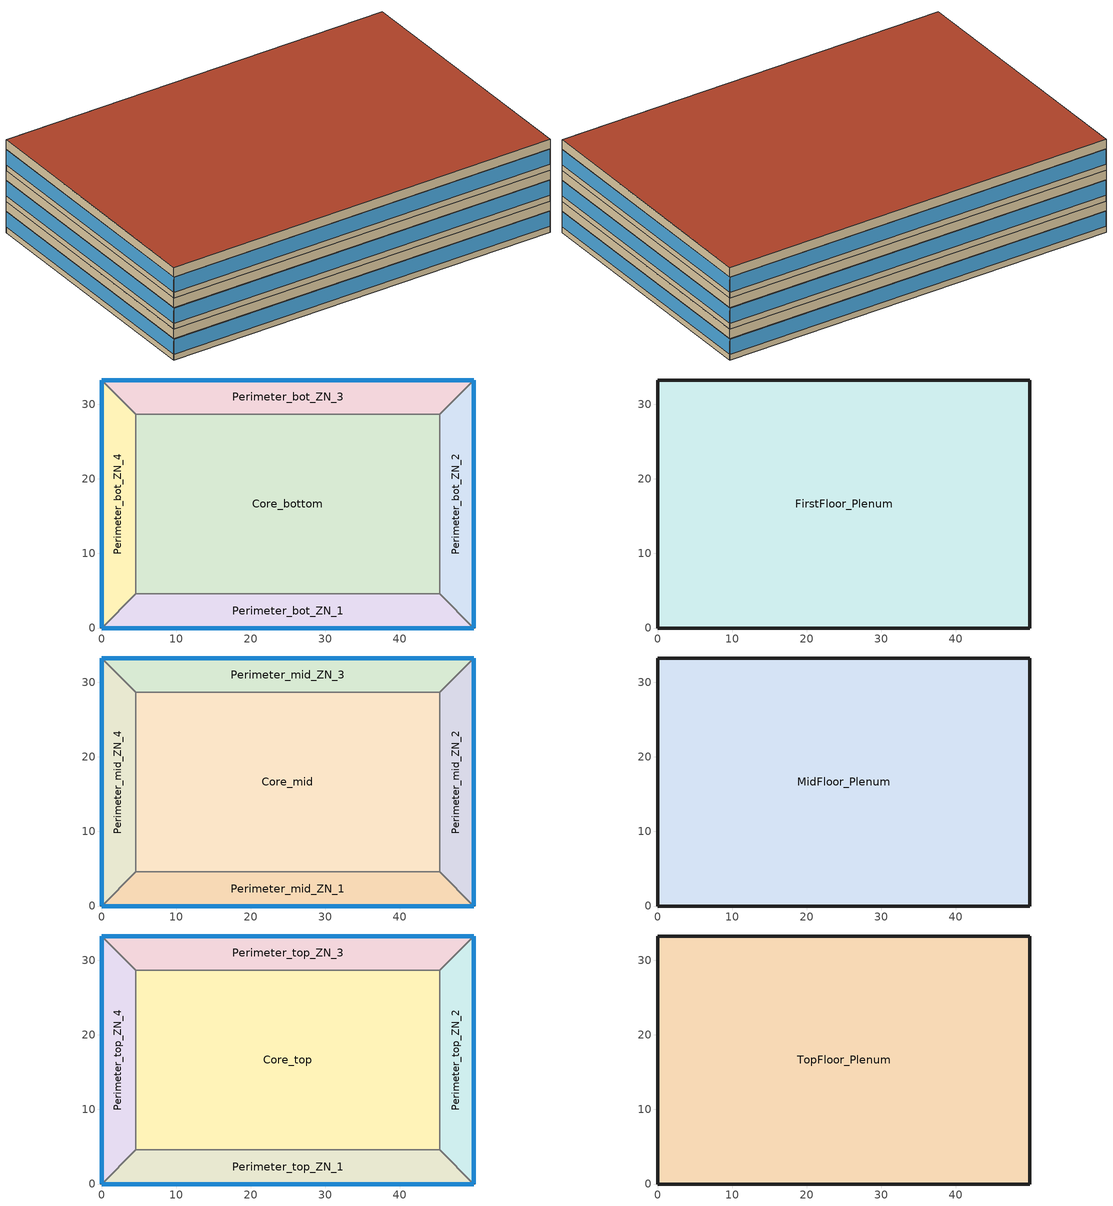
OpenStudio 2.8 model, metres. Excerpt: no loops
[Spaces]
Core_bottom
 floor ground: 45.34,28.7 45.34,4.57 4.57,4.57 4.57,28.7 z0
 wall to Perimeter_bot_ZN_1: 4.57,4.57 45.34,4.57 z0:2.74
 wall to Perimeter_bot_ZN_2: 45.34,4.57 45.34,28.7 z0:2.74
 wall to Perimeter_bot_ZN_4: 4.57,28.7 4.57,4.57 z0:2.74
 wall to Perimeter_bot_ZN_3: 45.34,28.7 4.57,28.7 z0:2.74
Perimeter_bot_ZN_2
 floor ground: 49.91,33.27 49.91,0 45.34,4.57 45.34,28.7 z0
 wall outside: 49.91,0 49.91,33.27 z0:2.74
 wall to Perimeter_bot_ZN_1: 45.34,4.57 49.91,0 z0:2.74
 wall to Perimeter_bot_ZN_3: 49.91,33.27 45.34,28.7 z0:2.74
 window: 49.91,0.03 49.91,33.25 z0.76:2.69
Perimeter_bot_ZN_3
 floor ground: 49.91,33.27 45.34,28.7 4.57,28.7 0,33.27 z0
 wall outside: 49.91,33.27 0,33.27 z0:2.74
 wall to Perimeter_bot_ZN_4: 0,33.27 4.57,28.7 z0:2.74
 window: 49.89,33.27 0.03,33.27 z0.76:2.68
Perimeter_bot_ZN_1
 floor ground: 45.34,4.57 49.91,0 0,0 4.57,4.57 z0
 wall outside: 0,0 49.91,0 z0:2.74
 wall to Perimeter_bot_ZN_4: 4.57,4.57 0,0 z0:2.74
 window: 0.03,0 49.89,0 z0.76:2.68
Perimeter_bot_ZN_4
 floor ground: 0,33.27 4.57,28.7 4.57,4.57 0,0 z0
 wall outside: 0,33.27 0,0 z0:2.74
 window: 0,33.25 0,0.03 z0.76:2.69
FirstFloor_Plenum
 floor to Perimeter_bot_ZN_3: 49.91,33.27 45.34,28.7 4.57,28.7 0,33.27 z2.74
 floor to Perimeter_bot_ZN_1: 45.34,4.57 49.91,0 0,0 4.57,4.57 z2.74
 floor to Core_bottom: 45.34,28.7 45.34,4.57 4.57,4.57 4.57,28.7 z2.74
 floor to Perimeter_bot_ZN_4: 0,33.27 4.57,28.7 4.57,4.57 0,0 z2.74
 floor to Perimeter_bot_ZN_2: 49.91,33.27 49.91,0 45.34,4.57 45.34,28.7 z2.74
 wall outside: 0,33.27 0,0 49.91,0 49.91,33.27 0,33.27 z2.74:3.96
Perimeter_mid_ZN_4
 floor to FirstFloor_Plenum: 0,33.27 4.57,28.7 4.57,4.57 0,0 z3.96
 wall outside: 0,33.27 0,0 z3.96:6.71
 wall to Perimeter_mid_ZN_3: 4.57,28.7 0,33.27 z3.96:6.71
 wall to Core_mid: 4.57,4.57 4.57,28.7 z3.96:6.71
 wall to Perimeter_mid_ZN_1: 0,0 4.57,4.57 z3.96:6.71
 window: 0,33.25 0,0.03 z4.72:6.65
Perimeter_mid_ZN_1
 floor to FirstFloor_Plenum: 45.34,4.57 49.91,0 0,0 4.57,4.57 z3.96
 wall outside: 0,0 49.91,0 z3.96:6.71
 wall to Core_mid: 45.34,4.57 4.57,4.57 z3.96:6.71
 wall to Perimeter_mid_ZN_2: 49.91,0 45.34,4.57 z3.96:6.71
 window: 0.03,0 49.89,0 z4.72:6.65
Perimeter_mid_ZN_2
 floor to FirstFloor_Plenum: 49.91,33.27 49.91,0 45.34,4.57 45.34,28.7 z3.96
 wall outside: 49.91,0 49.91,33.27 z3.96:6.71
 wall to Perimeter_mid_ZN_3: 49.91,33.27 45.34,28.7 z3.96:6.71
 wall to Core_mid: 45.34,28.7 45.34,4.57 z3.96:6.71
 window: 49.91,0.03 49.91,33.25 z4.72:6.65
Core_mid
 floor to FirstFloor_Plenum: 45.34,28.7 45.34,4.57 4.57,4.57 4.57,28.7 z3.96
 wall to Perimeter_mid_ZN_3: 45.34,28.7 4.57,28.7 z3.96:6.71
Perimeter_mid_ZN_3
 floor to FirstFloor_Plenum: 49.91,33.27 45.34,28.7 4.57,28.7 0,33.27 z3.96
 wall outside: 49.91,33.27 0,33.27 z3.96:6.71
 window: 49.89,33.27 0.03,33.27 z4.72:6.65
MidFloor_Plenum
 floor to Perimeter_mid_ZN_3: 49.91,33.27 45.34,28.7 4.57,28.7 0,33.27 z6.71
 floor to Perimeter_mid_ZN_4: 0,33.27 4.57,28.7 4.57,4.57 0,0 z6.71
 floor to Core_mid: 45.34,28.7 45.34,4.57 4.57,4.57 4.57,28.7 z6.71
 floor to Perimeter_mid_ZN_2: 49.91,33.27 49.91,0 45.34,4.57 45.34,28.7 z6.71
 floor to Perimeter_mid_ZN_1: 45.34,4.57 49.91,0 0,0 4.57,4.57 z6.71
 wall outside: 0,33.27 0,0 49.91,0 49.91,33.27 0,33.27 z6.71:7.92
Perimeter_top_ZN_3
 floor to MidFloor_Plenum: 49.91,33.27 45.34,28.7 4.57,28.7 0,33.27 z7.92
 wall outside: 49.91,33.27 0,33.27 z7.92:10.67
 wall to Perimeter_top_ZN_4: 0,33.27 4.57,28.7 z7.92:10.67
 wall to Core_top: 4.57,28.7 45.34,28.7 z7.92:10.67
 wall to Perimeter_top_ZN_2: 45.34,28.7 49.91,33.27 z7.92:10.67
 window: 49.89,33.27 0.03,33.27 z8.69:10.61
Perimeter_top_ZN_4
 floor to MidFloor_Plenum: 0,33.27 4.57,28.7 4.57,4.57 0,0 z7.92
 wall outside: 0,33.27 0,0 z7.92:10.67
 wall to Perimeter_top_ZN_1: 0,0 4.57,4.57 z7.92:10.67
 wall to Core_top: 4.57,4.57 4.57,28.7 z7.92:10.67
 window: 0,33.25 0,0.03 z8.69:10.61
Core_top
 floor to MidFloor_Plenum: 45.34,28.7 45.34,4.57 4.57,4.57 4.57,28.7 z7.92
 wall to Perimeter_top_ZN_1: 4.57,4.57 45.34,4.57 z7.92:10.67
 wall to Perimeter_top_ZN_2: 45.34,4.57 45.34,28.7 z7.92:10.67
Perimeter_top_ZN_2
 floor to MidFloor_Plenum: 49.91,33.27 49.91,0 45.34,4.57 45.34,28.7 z7.92
 wall outside: 49.91,0 49.91,33.27 z7.92:10.67
 wall to Perimeter_top_ZN_1: 45.34,4.57 49.91,0 z7.92:10.67
 window: 49.91,0.03 49.91,33.25 z8.69:10.61
Perimeter_top_ZN_1
 floor to MidFloor_Plenum: 45.34,4.57 49.91,0 0,0 4.57,4.57 z7.92
 wall outside: 0,0 49.91,0 z7.92:10.67
 window: 0.03,0 49.89,0 z8.69:10.61
TopFloor_Plenum
 floor to Perimeter_top_ZN_4: 0,33.27 4.57,28.7 4.57,4.57 0,0 z10.67
 floor to Perimeter_top_ZN_2: 49.91,33.27 49.91,0 45.34,4.57 45.34,28.7 z10.67
 floor to Core_top: 45.34,28.7 45.34,4.57 4.57,4.57 4.57,28.7 z10.67
 floor to Perimeter_top_ZN_3: 49.91,33.27 45.34,28.7 4.57,28.7 0,33.27 z10.67
 floor to Perimeter_top_ZN_1: 45.34,4.57 49.91,0 0,0 4.57,4.57 z10.67
 wall outside: 0,33.27 0,0 49.91,0 49.91,33.27 0,33.27 z10.67:11.89
 roof outside: 49.91,0 49.91,33.27 0,33.27 0,0 z11.89
[Site]
El Paso International Ap  Ut_TX_USA: Latitude {deg}=31.77; Longitude {deg}=-106.5; Time Zone {hr}=-7; Elevation {m}=1186; Terrain=City
[Building]
-MediumOffice-ASHRAE 169-2006-3B created: 2019-11-22 12:09:23 -0600: North Axis {deg}=0; Default Construction Set=DOE Ref 1980-2004 - MedOffice - ASHRAE 169-2006-3B; Standards Number of Stories=3; Standards Number of Above Ground Stories=3; Standards Building Type=MediumOffice
[ClimateZones]
Climate Zone Institution Name 1=ASHRAE; Climate Zone Document Name 1=ANSI/ASHRAE Standard 169; Climate Zone Document Year 1=2006; Climate Zone Value 1=3B
[Site:WaterMainsTemperature]
Calculation Method=Correlation; Annual Average Outdoor Air Temperature {C}=17.9417; Maximum Difference In Monthly Average Outdoor Air Temperatures {deltaC}=21.1
[SizingPeriod:DesignDay] Barometric Pressure {Pa}=87865; Sky Clearness=0; Rain Indicator=0; Snow Indicator=0; Day of Month=21; Daylight Saving Time Indicator=0; Humidity Indicating Type=Wetbulb; Dry-Bulb Temperature Range Modifier Type=DefaultMultipliers
Name | Maximum Dry-Bulb Temperature {C} | Daily Dry-Bulb Temperature Range {deltaC} | Humidity Indicating Conditions at Maximum Dry-Bulb | Wind Speed {m/s} | Wind Direction {deg} | Month | Day Type | Solar Model Indicator | ASHRAE Taub | ASHRAE Taud
El Paso International Ap  Ut Ann Htg 99.6% Condns DB | -5.2 | 0 | -5.2 | 2.2 | 20 | 12 | WinterDesignDay | ASHRAEClearSky
El Paso International Ap  Ut Ann Clg .4% Condns DB=>MWB | 38.1 | 13 | 18.1 | 3.9 | 280 | 7 | SummerDesignDay | ASHRAETau | 0.605 | 1.547
[Site:GroundTemperature:BuildingSurface]
18.89, 18.889, 18.895, 20.344, 20.899, 20.929, 20.753, 20.826, 21.013, 20.868, 19.246, 18.923
[Material:NoMass] Thermal Absorptance=0.9; Solar Absorptance=0.7
Name | Roughness | Thermal Resistance {m2-K/W} | Visible Absorptance
CP02 CARPET PAD | VeryRough | 0.21648 | 0.8
Typical Insulation R-4.07 | Smooth | 0.716967 | 0.7
Typical Carpet Pad | Smooth | 0.21648 | 0.8
Typical Insulation R-19.72 | Smooth | 3.4722 | 0.7
Typical Insulation | Smooth | 0.0282222 | 0.7
[Material]
Name | Roughness | Thickness {m} | Conductivity {W/m-K} | Density {kg/m3} | Specific Heat {J/kg-K} | Thermal Absorptance | Solar Absorptance | Visible Absorptance
100mm Normalweight concrete floor | MediumSmooth | 0.1016 | 2.31 | 2322 | 832
G01 13mm gypsum board | Smooth | 0.0127 | 0.16 | 800 | 1090 | 0.9 | 0.7 | 0.5
4 in. Normalweight Concrete Floor | MediumRough | 0.1016 | 2.31 | 2322 | 832 | 0.9 | 0.7 | 0.7
25mm Stucco | Smooth | 0.0254 | 0.72 | 1856 | 840 | 0.9 | 0.7 | 0.7
5/8 in. Gypsum Board | MediumSmooth | 0.0159 | 0.16 | 800 | 1090 | 0.9 | 0.7 | 0.7
Roof Membrane | VeryRough | 0.0095 | 0.16 | 1121.29 | 1460 | 0.9 | 0.7 | 0.7
Metal Roof Surface; F08 Metal surface | Smooth | 0.0008 | 45.28 | 7824 | 500 | 0.9 | 0.7 | 0.7
HW CONCRETE | Rough | 0.1016 | 1.31125 | 2240 | 837.36 | 0.9 | 0.7 | 0.7
8 in. Concrete Block Basement Wall | MediumRough | 0.2032 | 1.326 | 1842 | 912 | 0.9 | 0.7 | 0.7
G05 25mm wood | MediumSmooth | 0.0254 | 0.15 | 608 | 1630 | 0.9 | 0.5 | 0.5
Acoustic Tile - 1/2 in. | MediumSmooth | 0.0127 | 0.0576335 | 288.332 | 795.492 |  | 0 | 0
Std Wood 6inch | MediumSmooth | 0.15 | 0.12 | 540 | 1210 | 0.9 | 0.7 | 0.7
[DefaultConstructionSet]
Name | Default Exterior Surface Constructions | Default Interior Surface Constructions | Default Ground Contact Surface Constructions | Default Exterior SubSurface Constructions | Default Interior SubSurface Constructions | Interior Partition Construction
DOE Ref 1980-2004 - MedOffice - ASHRAE 169-2006-3B | Default Surface Constructions 1 | Default Surface Constructions 2 | Default Surface Constructions 3 | Default Sub Surface Constructions 1 | Default Sub Surface Constructions 2 | Typical Interior Partition
DOE Ref 1980-2004 - MedOffice - Plenum - ASHRAE 169-2006-3B | Default Surface Constructions 4 | Default Surface Constructions 5 | Default Surface Constructions 6 | Default Sub Surface Constructions 3 | Default Sub Surface Constructions 4
[DefaultSurfaceConstructions]
Name | Floor Construction | Wall Construction | Roof Ceiling Construction
Default Surface Constructions 1 | Typical Insulated Exterior Mass Floor | Typical Insulated Steel Framed Exterior Wall R-6.25 | Typical IEAD Roof R-20.83
Default Surface Constructions 2 | Typical Interior Floor | Typical Interior Wall | Typical Interior Ceiling
Default Surface Constructions 3 | ext-slab-mass | Typical Insulated Basement Mass Wall
Default Surface Constructions 4; Default Surface Constructions 6
Default Surface Constructions 5 | Plenum Acoustical Tile
[Construction]
Typical Insulated Exterior Mass Floor: Typical Insulation R-4.07, 4 in. Normalweight Concrete Floor, Typical Carpet Pad
Typical Insulated Steel Framed Exterior Wall R-6.25: 25mm Stucco, 5/8 in. Gypsum Board, Typical Insulation R-4.07, 5/8 in. Gypsum Board
Typical IEAD Roof R-20.83: Roof Membrane, Typical Insulation R-19.72, Metal Roof Surface
Typical Interior Floor: 100mm Normalweight concrete floor, CP02 CARPET PAD
Typical Interior Wall: G01 13mm gypsum board, G01 13mm gypsum board
Typical Interior Ceiling: CP02 CARPET PAD, 100mm Normalweight concrete floor
ext-slab-mass: HW CONCRETE, CP02 CARPET PAD
Typical Insulated Basement Mass Wall: 8 in. Concrete Block Basement Wall
U 1.22 SHGC 0.25 Simple Glazing Window SHGC 0.25: U 1.22 SHGC 0.25 Simple Glazing SHGC 0.25
U 1.22 SHGC 0.25 Simple Glazing Window SHGC 0.25 1: U 1.22 SHGC 0.25 Simple Glazing SHGC 0.25 1
Typical Insulated Metal Door: F08 Metal surface, Typical Insulation
U 0.88 SHGC 0.16 Sgl Ref-A-L Clr 6mm: REF A CLEAR LO 6MM
Typical Overhead Door: Typical Insulation
Typical Interior Window: Clear 3mm
Typical Interior Door; Typical Interior Partition: G05 25mm wood
Plenum Acoustical Tile: Acoustic Tile - 1/2 in.
InteriorFurnishings: Std Wood 6inch
[DefaultSubSurfaceConstructions]
Name | Fixed Window Construction | Operable Window Construction | Door Construction | Glass Door Construction | Overhead Door Construction | Tubular Daylight Dome Construction | Tubular Daylight Diffuser Construction
Default Sub Surface Constructions 1 | U 1.22 SHGC 0.25 Simple Glazing Window SHGC 0.25 | U 1.22 SHGC 0.25 Simple Glazing Window SHGC 0.25 1 | Typical Insulated Metal Door | U 0.88 SHGC 0.16 Sgl Ref-A-L Clr 6mm | Typical Overhead Door | Typical Interior Window | Typical Interior Window
Default Sub Surface Constructions 2 | Typical Interior Window | Typical Interior Window | Typical Interior Door
Default Sub Surface Constructions 3; Default Sub Surface Constructions 4
[WindowMaterial:SimpleGlazingSystem] U-Factor {W/m2-K}=6.92748; Solar Heat Gain Coefficient=0.25; Visible Transmittance=0.11
U 1.22 SHGC 0.25 Simple Glazing SHGC 0.25; U 1.22 SHGC 0.25 Simple Glazing SHGC 0.25 1
[WindowMaterial:Glazing] Optical Data Type=SpectralAverage; Infrared Transmittance at Normal Incidence=0; Front Side Infrared Hemispherical Emissivity=0.84; Conductivity {W/m-K}=0.9; Dirt Correction Factor for Solar and Visible Transmittance=1; Solar Diffusing=No
Name | Thickness {m} | Solar Transmittance at Normal Incidence | Front Side Solar Reflectance at Normal Incidence | Back Side Solar Reflectance at Normal Incidence | Visible Transmittance at Normal Incidence | Front Side Visible Reflectance at Normal Incidence | Back Side Visible Reflectance at Normal Incidence | Back Side Infrared Hemispherical Emissivity
REF A CLEAR LO 6MM | 0.006 | 0.066 | 0.341 | 0.493 | 0.08 | 0.41 | 0.37 | 0.4
Clear 3mm | 0.003 | 0.837 | 0.075 | 0.075 | 0.898 | 0.081 | 0.081 | 0.84
[Space]
Name | Space Type | Building Story | Thermal Zone | Part of Total Floor Area
Perimeter_mid_ZN_4 | Office WholeBuilding - Md Office | Building Story 2 | Perimeter_mid_ZN_4 ZN | Yes
Core_bottom | Office WholeBuilding - Md Office | Building Story 1 | Core_bottom ZN | Yes
FirstFloor_Plenum | Plenum | Building Story 1 | FirstFloor_Plenum ZN | No
TopFloor_Plenum | Plenum | Building Story 3 | TopFloor_Plenum ZN | No
Perimeter_top_ZN_3 | Office WholeBuilding - Md Office | Building Story 3 | Perimeter_top_ZN_3 ZN | Yes
Perimeter_bot_ZN_2 | Office WholeBuilding - Md Office | Building Story 1 | Perimeter_bot_ZN_2 ZN | Yes
MidFloor_Plenum | Plenum | Building Story 2 | MidFloor_Plenum ZN | No
Perimeter_mid_ZN_1 | Office WholeBuilding - Md Office | Building Story 2 | Perimeter_mid_ZN_1 ZN | Yes
Perimeter_bot_ZN_1 | Office WholeBuilding - Md Office | Building Story 1 | Perimeter_bot_ZN_1 ZN | Yes
Perimeter_bot_ZN_3 | Office WholeBuilding - Md Office | Building Story 1 | Perimeter_bot_ZN_3 ZN | Yes
Perimeter_mid_ZN_2 | Office WholeBuilding - Md Office | Building Story 2 | Perimeter_mid_ZN_2 ZN | Yes
Perimeter_top_ZN_4 | Office WholeBuilding - Md Office | Building Story 3 | Perimeter_top_ZN_4 ZN | Yes
Perimeter_bot_ZN_4 | Office WholeBuilding - Md Office | Building Story 1 | Perimeter_bot_ZN_4 ZN | Yes
Core_top | Office WholeBuilding - Md Office | Building Story 3 | Core_top ZN | Yes
Perimeter_top_ZN_2 | Office WholeBuilding - Md Office | Building Story 3 | Perimeter_top_ZN_2 ZN | Yes
Perimeter_top_ZN_1 | Office WholeBuilding - Md Office | Building Story 3 | Perimeter_top_ZN_1 ZN | Yes
Core_mid | Office WholeBuilding - Md Office | Building Story 2 | Core_mid ZN | Yes
Perimeter_mid_ZN_3 | Office WholeBuilding - Md Office | Building Story 2 | Perimeter_mid_ZN_3 ZN | Yes
[BuildingStory]
Name | Nominal Z Coordinate {m}
Building Story 1 | 0
Building Story 2 | 3.9624
Building Story 3 | 7.9248
[SpaceType]
Name | Default Schedule Set | Design Specification Outdoor Air Object | Standards Building Type | Standards Space Type | Default Construction Set
Office WholeBuilding - Md Office | Office WholeBuilding - Md Office Schedule Set | Office WholeBuilding - Md Office Ventilation | Office | WholeBuilding - Md Office
Plenum | Plenum Schedule Set |  |  | Plenum | DOE Ref 1980-2004 - MedOffice - Plenum - ASHRAE 169-2006-3B
[People:Definition]
Office WholeBuilding - Md Office People Definition: Number of People Calculation Method=People/Area; People per Space Floor Area {person/m2}=0.0538196; Fraction Radiant=0.3
[People]
Office WholeBuilding - Md Office People: People Definition=Office WholeBuilding - Md Office People Definition; Space or SpaceType=Office WholeBuilding - Md Office; Work Efficiency Schedule=Work Efficiency Schedule; Clothing Insulation Schedule=Clothing Schedule; Air Velocity Schedule=Air Velocity Schedule; Multiplier=1
[Lights:Definition]
Office WholeBuilding - Md Office Lights Definition: Design Level Calculation Method=Watts/Area; Watts per Space Floor Area {W/m2}=16.8993; Fraction Radiant=0.4; Fraction Visible=0.2; Return Air Fraction=0.4
[Lights]
Office WholeBuilding - Md Office Lights: Lights Definition=Office WholeBuilding - Md Office Lights Definition; Space or SpaceType=Office WholeBuilding - Md Office; Fraction Replaceable=0
[ElectricEquipment:Definition] Fraction Radiant=0.5
Name | Design Level Calculation Method | Watts per Space Floor Area {W/m2} | Design Level {W}
Office WholeBuilding - Md Office Elec Equip Definition | Watts/Area | 10.7639
Elevator Lift Motor | EquipmentLevel |  | 14610
[ElectricEquipment]
Name | Electric Equipment Definition | Space or SpaceType | Schedule | Multiplier
Office WholeBuilding - Md Office Elec Equip | Office WholeBuilding - Md Office Elec Equip Definition | Office WholeBuilding - Md Office
2 Elevator Lift Motors | Elevator Lift Motor | Core_bottom | Medium Office BLDG ELEVATORS | 2
[DesignSpecification:OutdoorAir]
Office WholeBuilding - Md Office Ventilation: Outdoor Air Method=Sum; Outdoor Air Flow per Person {m3/s-person}=0; Outdoor Air Flow per Floor Area {m3/s-m2}=0.000508; Outdoor Air Flow Rate {m3/s}=0; Outdoor Air Flow Air Changes per Hour {1/hr}=0
[SpaceInfiltration:DesignFlowRate] Design Flow Rate Calculation Method=Flow/ExteriorArea; Constant Term Coefficient=1; Temperature Term Coefficient=0; Velocity Term Coefficient=0; Velocity Squared Term Coefficient=0
Name | Space or SpaceType | Flow per Exterior Surface Area {m3/s-m2} | Schedule
Office WholeBuilding - Md Office Infiltration | Office WholeBuilding - Md Office | 0.00113386
FirstFloor_Plenum Infiltration | FirstFloor_Plenum | 0.00102523 | Always On Discrete
MidFloor_Plenum Infiltration | MidFloor_Plenum | 0.00102523 | Always On Discrete
Perimeter_bot_ZN_1 Infiltration | Perimeter_bot_ZN_1 | 0.00102523 | Medium Office Infil Quarter On
Perimeter_bot_ZN_2 Infiltration | Perimeter_bot_ZN_2 | 0.00102523 | Medium Office Infil Quarter On
Perimeter_bot_ZN_3 Infiltration | Perimeter_bot_ZN_3 | 0.00102523 | Medium Office Infil Quarter On
Perimeter_bot_ZN_4 Infiltration | Perimeter_bot_ZN_4 | 0.00102523 | Medium Office Infil Quarter On
Perimeter_mid_ZN_1 Infiltration | Perimeter_mid_ZN_1 | 0.00102523 | Medium Office Infil Quarter On
Perimeter_mid_ZN_2 Infiltration | Perimeter_mid_ZN_2 | 0.00102523 | Medium Office Infil Quarter On
Perimeter_mid_ZN_3 Infiltration | Perimeter_mid_ZN_3 | 0.00102523 | Medium Office Infil Quarter On
Perimeter_mid_ZN_4 Infiltration | Perimeter_mid_ZN_4 | 0.00102523 | Medium Office Infil Quarter On
Perimeter_top_ZN_1 Infiltration | Perimeter_top_ZN_1 | 0.00102523 | Medium Office Infil Quarter On
Perimeter_top_ZN_2 Infiltration | Perimeter_top_ZN_2 | 0.00102523 | Medium Office Infil Quarter On
Perimeter_top_ZN_3 Infiltration | Perimeter_top_ZN_3 | 0.00102523 | Medium Office Infil Quarter On
Perimeter_top_ZN_4 Infiltration | Perimeter_top_ZN_4 | 0.00102523 | Medium Office Infil Quarter On
TopFloor_Plenum Infiltration | TopFloor_Plenum | 0.00011159 | Always On Discrete
MidFloor_Plenum Infiltration 1 | MidFloor_Plenum | 0.00113386 | Medium Office Infil Quarter On
TopFloor_Plenum Infiltration 1 | TopFloor_Plenum | 0.00113386 | Medium Office Infil Quarter On
FirstFloor_Plenum Infiltration 1 | FirstFloor_Plenum | 0.00113386 | Medium Office Infil Quarter On
[DefaultScheduleSet]
Name | Number of People Schedule | People Activity Level Schedule | Lighting Schedule | Electric Equipment Schedule | Infiltration Schedule
Office WholeBuilding - Md Office Schedule Set | Medium Office Bldg Occ | Medium Office Activity | Office Bldg Light | Medium Office Bldg Equip | Medium Office Infil Quarter On
Plenum Schedule Set
[ThermostatSetpoint:DualSetpoint]
Name | Heating Setpoint Temperature Schedule | Cooling Setpoint Temperature Schedule
Office WholeBuilding - Md Office Thermostat 1; Office WholeBuilding - Md Office Thermostat 2; Office WholeBuilding - Md Office Thermostat 3; Office WholeBuilding - Md Office Thermostat 4; Office WholeBuilding - Md Office Thermostat 5; Office WholeBuilding - Md Office Thermostat 6; Office WholeBuilding - Md Office Thermostat 7; Office WholeBuilding - Md Office Thermostat 8; Office WholeBuilding - Md Office Thermostat 9; Office WholeBuilding - Md Office Thermostat 10; Office WholeBuilding - Md Office Thermostat 11; Office WholeBuilding - Md Office Thermostat 12; Office WholeBuilding - Md Office Thermostat 13; Office WholeBuilding - Md Office Thermostat 14; Office WholeBuilding - Md Office Thermostat 15 | Medium Office HtgSetp | Medium Office ClgSetp
Plenum Thermostat 1; Plenum Thermostat 2; Plenum Thermostat 3
[ThermalZone] Use Ideal Air Loads=No
Name | Thermostat
Core_bottom ZN | Office WholeBuilding - Md Office Thermostat 1
Core_mid ZN | Office WholeBuilding - Md Office Thermostat 2
Core_top ZN | Office WholeBuilding - Md Office Thermostat 3
FirstFloor_Plenum ZN | Plenum Thermostat 1
MidFloor_Plenum ZN | Plenum Thermostat 2
Perimeter_bot_ZN_1 ZN | Office WholeBuilding - Md Office Thermostat 4
Perimeter_bot_ZN_2 ZN | Office WholeBuilding - Md Office Thermostat 5
Perimeter_bot_ZN_3 ZN | Office WholeBuilding - Md Office Thermostat 6
Perimeter_bot_ZN_4 ZN | Office WholeBuilding - Md Office Thermostat 7
Perimeter_mid_ZN_1 ZN | Office WholeBuilding - Md Office Thermostat 8
Perimeter_mid_ZN_2 ZN | Office WholeBuilding - Md Office Thermostat 9
Perimeter_mid_ZN_3 ZN | Office WholeBuilding - Md Office Thermostat 10
Perimeter_mid_ZN_4 ZN | Office WholeBuilding - Md Office Thermostat 11
Perimeter_top_ZN_1 ZN | Office WholeBuilding - Md Office Thermostat 12
Perimeter_top_ZN_2 ZN | Office WholeBuilding - Md Office Thermostat 13
Perimeter_top_ZN_3 ZN | Office WholeBuilding - Md Office Thermostat 14
Perimeter_top_ZN_4 ZN | Office WholeBuilding - Md Office Thermostat 15
TopFloor_Plenum ZN | Plenum Thermostat 3
[Sizing:Zone] Zone Cooling Design Supply Air Temperature Input Method=SupplyAirTemperature; Zone Cooling Design Supply Air Temperature {C}=14; Zone Cooling Design Supply Air Temperature Difference {deltaC}=11.11; Zone Heating Design Supply Air Temperature Input Method=SupplyAirTemperature; Zone Heating Design Supply Air Temperature {C}=40; Zone Heating Design Supply Air Temperature Difference {deltaC}=11.11; Zone Cooling Design Supply Air Humidity Ratio {kg-H2O/kg-air}=0.0085; Zone Heating Design Supply Air Humidity Ratio {kg-H2O/kg-air}=0.008; Cooling Design Air Flow Method=DesignDay; Heating Design Air Flow Method=DesignDay; Account for Dedicated Outdoor Air System=No; Dedicated Outdoor Air System Control Strategy=NeutralSupplyAir; Dedicated Outdoor Air Low Setpoint Temperature for Design {C}=autosize; Dedicated Outdoor Air High Setpoint Temperature for Design {C}=autosize
FirstFloor_Plenum ZN; MidFloor_Plenum ZN; TopFloor_Plenum ZN
[AvailabilityManager:NightCycle] Control Type=CycleOnAny; Thermostat Tolerance {deltaC}=1; Cycling Run Time {s}=1800
Availability Manager Night Cycle 1; Availability Manager Night Cycle 2; Availability Manager Night Cycle 3
[AirLoopHVAC:ReturnPlenum]
Name | ThermalZone
Air Loop HVAC Return Plenum 1 | FirstFloor_Plenum ZN
Air Loop HVAC Return Plenum 2 | MidFloor_Plenum ZN
Air Loop HVAC Return Plenum 3 | TopFloor_Plenum ZN
[InternalMass:Definition]
Internal Mass Definition 1: Construction=InteriorFurnishings; Design Level Calculation Method=SurfaceArea/Area; Surface Area per Space Floor Area=2
[InternalMass] Internal Mass Definition=Internal Mass Definition 1; Multiplier=1
Name | Space or SpaceType
Perimeter_mid_ZN_4 Mass | Perimeter_mid_ZN_4
Core_bottom Mass | Core_bottom
Perimeter_mid_ZN_1 Mass | Perimeter_mid_ZN_1
MidFloor_Plenum Mass | MidFloor_Plenum
TopFloor_Plenum Mass | TopFloor_Plenum
FirstFloor_Plenum Mass | FirstFloor_Plenum
Perimeter_top_ZN_3 Mass | Perimeter_top_ZN_3
Perimeter_bot_ZN_2 Mass | Perimeter_bot_ZN_2
Perimeter_bot_ZN_1 Mass | Perimeter_bot_ZN_1
Perimeter_bot_ZN_3 Mass | Perimeter_bot_ZN_3
Perimeter_mid_ZN_2 Mass | Perimeter_mid_ZN_2
Perimeter_top_ZN_4 Mass | Perimeter_top_ZN_4
Perimeter_bot_ZN_4 Mass | Perimeter_bot_ZN_4
Core_top Mass | Core_top
Perimeter_top_ZN_2 Mass | Perimeter_top_ZN_2
Perimeter_top_ZN_1 Mass | Perimeter_top_ZN_1
Core_mid Mass | Core_mid
Perimeter_mid_ZN_3 Mass | Perimeter_mid_ZN_3
[Exterior:Lights:Definition]
NonDimming Exterior Lights Def: Design Level {W}=17809
[Exterior:Lights]
NonDimming Exterior Lights Def: Exterior Lights Definition=NonDimming Exterior Lights Def; Schedule=OfficeMedium Exterior_Lgt_ALWAYS_ON; Control Option=AstronomicalClock
[Schedule:Ruleset]
Name | Default Day Schedule | Summer Design Day Schedule | Winter Design Day Schedule
Clothing Schedule | Clothing Schedule Default Winter Clothes
Air Velocity Schedule | Air Velocity Schedule Default
Work Efficiency Schedule | Work Efficiency Schedule Default
Medium Office Bldg Occ | Medium Office Bldg Occ Default | Medium Office Bldg Occ Summer Design Day | Medium Office Bldg Occ Winter Design Day
Medium Office Activity | Medium Office Activity Default | Medium Office Activity Summer Design Day | Medium Office Activity Winter Design Day
Office Bldg Light | Office Bldg Light Default | Office Bldg Light Summer Design Day | Office Bldg Light Winter Design Day
Medium Office Bldg Equip | Medium Office Bldg Equip Default | Medium Office Bldg Equip Summer Design Day | Medium Office Bldg Equip Winter Design Day
Medium Office Infil Quarter On | Medium Office Infil Quarter On Default | Medium Office Infil Quarter On Summer Design Day | Medium Office Infil Quarter On Winter Design Day
Medium Office HtgSetp | Medium Office HtgSetp Default | Medium Office HtgSetp Summer Design Day | Medium Office HtgSetp Winter Design Day
Medium Office ClgSetp | Medium Office ClgSetp Default | Medium Office ClgSetp Summer Design Day | Medium Office ClgSetp Winter Design Day
Medium Office BLDG ELEVATORS | Schedule Day 19 | Medium Office BLDG ELEVATORS Summer Design Day | Medium Office BLDG ELEVATORS Winter Design Day
OfficeMedium Exterior_Lgt_ALWAYS_ON | OfficeMedium Exterior_Lgt_ALWAYS_ON Default | OfficeMedium Exterior_Lgt_ALWAYS_ON Summer Design Day | OfficeMedium Exterior_Lgt_ALWAYS_ON Winter Design Day
[Schedule:Day]
Clothing Schedule Default Winter Clothes; Office Bldg Light Summer Design Day; Medium Office Bldg Equip Summer Design Day; Medium Office Infil Quarter On Sun Day; OfficeMedium Exterior_Lgt_ALWAYS_ON Default; OfficeMedium Exterior_Lgt_ALWAYS_ON Winter Design Day; OfficeMedium Exterior_Lgt_ALWAYS_ON Summer Design Day: 24, 0, 1
Clothing Schedule Summer Clothes: 24, 0, 0.5
Air Velocity Schedule Default: 24, 0, 0.2
Work Efficiency Schedule Default; Medium Office Bldg Occ Winter Design Day; Medium Office Bldg Occ WntrDsn|Sun Day; Office Bldg Light Winter Design Day; Medium Office Bldg Equip Winter Design Day; Schedule Day 19; Medium Office BLDG ELEVATORS Sun Day: 24, 0, 0
Medium Office Bldg Occ Default; Medium Office Bldg Occ Default|Wkdy Day: 6, 0, 0, 7, 0, 0.1, 8, 0, 0.2, 12, 0, 0.95, 13, 0, 0.5, 17, 0, 0.95, 18, 0, 0.7, 20, 0, 0.4, 22, 0, 0.1, 24, 0, 0.05
Medium Office Bldg Occ Sat Day: 6, 0, 0, 8, 0, 0.1, 14, 0, 0.5, 17, 0, 0.1, 24, 0, 0
Medium Office Bldg Occ Summer Design Day: 6, 0, 0, 22, 0, 1, 24, 0, 0.05
Medium Office Activity Default; Medium Office Activity Winter Design Day; Medium Office Activity Summer Design Day: 24, 0, 120
Office Bldg Light Default: 5, 0, 0.05, 7, 0, 0.1, 8, 0, 0.3, 17, 0, 0.9, 18, 0, 0.5, 20, 0, 0.3, 22, 0, 0.2, 23, 0, 0.1, 24, 0, 0.05
Office Bldg Light Sat Day: 6, 0, 0.05, 8, 0, 0.1, 12, 0, 0.3, 17, 0, 0.15, 24, 0, 0.05
Office Bldg Light Sun Day: 24, 0, 0.05
Medium Office Bldg Equip Default; Medium Office Bldg Equip Default|Wkdy Day: 8, 0, 0.4, 12, 0, 0.9, 13, 0, 0.8, 17, 0, 0.9, 18, 0, 0.8, 20, 0, 0.6, 22, 0, 0.5, 24, 0, 0.4
Medium Office Bldg Equip Sat Day: 6, 0, 0.3, 8, 0, 0.4, 14, 0, 0.5, 17, 0, 0.35, 24, 0, 0.3
Medium Office Bldg Equip Sun Day: 24, 0, 0.3
Medium Office Infil Quarter On Default; Medium Office Infil Quarter On Summer Design Day: 6, 0, 1, 22, 0, 0.25, 24, 0, 1
Medium Office Infil Quarter On Winter Design Day; Medium Office Infil Quarter On WntrDsn|Sat Day: 6, 0, 1, 18, 0, 0.25, 24, 0, 1
Medium Office HtgSetp Default: 6, 0, 15.6, 22, 0, 21, 24, 0, 15.6
Medium Office HtgSetp Sat Day: 6, 0, 15.6, 18, 0, 21, 24, 0, 15.6
Medium Office HtgSetp Summer Design Day; Medium Office HtgSetp SmrDsn|Sun Day: 24, 0, 15.6
Medium Office HtgSetp Winter Design Day: 24, 0, 21
Medium Office ClgSetp Default; Medium Office ClgSetp Summer Design Day: 6, 0, 26.7, 22, 0, 24, 24, 0, 26.7
Medium Office ClgSetp Sat Day: 6, 0, 26.7, 18, 0, 24, 24, 0, 26.7
Medium Office ClgSetp Winter Design Day; Medium Office ClgSetp WntrDsn|Sun Day: 24, 0, 26.7
Medium Office BLDG ELEVATORS Summer Design Day; Medium Office BLDG ELEVATORS Wkdy|SmrDsn Day: 7, 0, 0, 8, 0, 0.35, 9, 0, 0.69, 10, 0, 0.43, 11, 0, 0.37, 12, 0, 0.43, 13, 0, 0.58, 14, 0, 0.48, 16, 0, 0.37, 17, 0, 0.46, 18, 0, 0.62, 19, 0, 0.12, 21, 0, 0.04, 24, 0, 0
Medium Office BLDG ELEVATORS Winter Design Day; Medium Office BLDG ELEVATORS WntrDsn|Sat Day: 7, 0, 0, 8, 0, 0.16, 9, 0, 0.14, 10, 0, 0.21, 11, 0, 0.18, 12, 0, 0.25, 13, 0, 0.21, 14, 0, 0.13, 15, 0, 0.08, 16, 0, 0.04, 17, 0, 0.05, 18, 0, 0.06, 24, 0, 0
[Schedule:Rule] Date Specification Type=DateRange; Start Day=1
Name | Schedule Ruleset | Rule Order | Day Schedule | Start Month | End Month | End Day | Apply Monday | Apply Tuesday | Apply Wednesday | Apply Thursday | Apply Friday | Apply Saturday | Apply Sunday
Schedule Rule 1 | Clothing Schedule | 0 | Clothing Schedule Summer Clothes | 5 | 9 | 30
Schedule Rule 2 | Medium Office Bldg Occ | 2 | Medium Office Bldg Occ Default|Wkdy Day | 1 | 12 | 31 | Yes | Yes | Yes | Yes | Yes
Schedule Rule 3 | Medium Office Bldg Occ | 1 | Medium Office Bldg Occ Sat Day | 1 | 12 | 31 |  |  |  |  |  | Yes
Schedule Rule 4 | Medium Office Bldg Occ | 0 | Medium Office Bldg Occ WntrDsn|Sun Day | 1 | 12 | 31 |  |  |  |  |  |  | Yes
Schedule Rule 5 | Office Bldg Light | 1 | Office Bldg Light Sat Day | 1 | 12 | 31 |  |  |  |  |  | Yes
Schedule Rule 6 | Office Bldg Light | 0 | Office Bldg Light Sun Day | 1 | 12 | 31 |  |  |  |  |  |  | Yes
Schedule Rule 7 | Medium Office Bldg Equip | 2 | Medium Office Bldg Equip Default|Wkdy Day | 1 | 12 | 31 | Yes | Yes | Yes | Yes | Yes
Schedule Rule 8 | Medium Office Bldg Equip | 1 | Medium Office Bldg Equip Sat Day | 1 | 12 | 31 |  |  |  |  |  | Yes
Schedule Rule 9 | Medium Office Bldg Equip | 0 | Medium Office Bldg Equip Sun Day | 1 | 12 | 31 |  |  |  |  |  |  | Yes
Schedule Rule 10 | Medium Office Infil Quarter On | 1 | Medium Office Infil Quarter On Sun Day | 1 | 12 | 31 |  |  |  |  |  |  | Yes
Schedule Rule 11 | Medium Office Infil Quarter On | 0 | Medium Office Infil Quarter On WntrDsn|Sat Day | 1 | 12 | 31 |  |  |  |  |  | Yes
Schedule Rule 12 | Medium Office HtgSetp | 1 | Medium Office HtgSetp Sat Day | 1 | 12 | 31 |  |  |  |  |  | Yes
Schedule Rule 13 | Medium Office HtgSetp | 0 | Medium Office HtgSetp SmrDsn|Sun Day | 1 | 12 | 31 |  |  |  |  |  |  | Yes
Schedule Rule 14 | Medium Office ClgSetp | 1 | Medium Office ClgSetp Sat Day | 1 | 12 | 31 |  |  |  |  |  | Yes
Schedule Rule 15 | Medium Office ClgSetp | 0 | Medium Office ClgSetp WntrDsn|Sun Day | 1 | 12 | 31 |  |  |  |  |  |  | Yes
Schedule Rule 18 | Medium Office BLDG ELEVATORS | 2 | Medium Office BLDG ELEVATORS Sun Day | 1 | 12 | 31 |  |  |  |  |  |  | Yes
Schedule Rule 19 | Medium Office BLDG ELEVATORS | 1 | Medium Office BLDG ELEVATORS Wkdy|SmrDsn Day | 1 | 12 | 31 | Yes | Yes | Yes | Yes | Yes
Schedule Rule 20 | Medium Office BLDG ELEVATORS | 0 | Medium Office BLDG ELEVATORS WntrDsn|Sat Day | 1 | 12 | 31 |  |  |  |  |  | Yes
[Schedule:Constant]
Always On Discrete: Value=1
